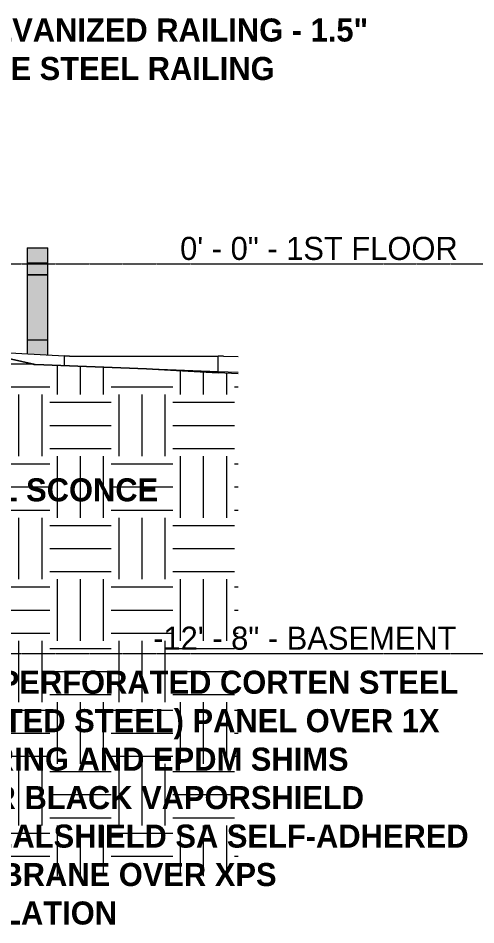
# Model space of a CAD drawing. Header units: inches. Extents: x 1822 to 8392, y -297 to 673.
# Drawn here: x 3986.2 to 4164.6, y -257.8 to 95.9 of the extents above; entities that cross this region are included whole.
import ezdxf

# ---------------------------------------------------------------- set-up
doc = ezdxf.new("R2010")
doc.units = ezdxf.units.IN
doc.header["$MEASUREMENT"] = 0
doc.linetypes.add('Grid Line 1_2_', pattern=[0.875, 0.5, -0.125, 0.125, -0.125])
for name, color, linetype, lineweight in [('0-1', 7, 'Continuous', 5), ('A-FLOR-LEVL', 51, 'Continuous', 9), ('A-FLOR-LEVL-4', 51, 'Grid Line 1_2_', 9), ('C-TOPO', 7, 'Continuous', 9), ('C-TOPO-1', 252, 'Continuous', 9), ('E-LITE-EQPM', 33, 'Continuous', 9), ('G-ANNO-TEXT-1', 231, 'Continuous', 9)]:
    doc.layers.add(name, color=color, linetype=linetype, lineweight=lineweight)
doc.styles.add('Century Gothic', font='ufonts.com_century-gothic.ttf', dxfattribs={"height": 9})
doc.styles.add('Century Gothic_B', font='GOTHICB.TTF', dxfattribs={"height": 9})
pattern_1 = [(0, (2870.5, 0), (24, 24), [24, -24]), (0, (2870.5, 9), (24, 24), [24, -24]), (0, (2870.5, 18), (24, 24), [24, -24]), (90, (2873.5, 21), (-24, 24), [24, -24]), (90, (2882.5, 21), (-24, 24), [24, -24]), (90, (2891.5, 21), (-24, 24), [24, -24])]

# ---------------------------------------------------------------- blocks, each defined once
blk = doc.blocks.new('CTR  - Topography_rvt-1-BUILDING ELEVATION - EAST')
at = {"layer": 'C-TOPO-1'}
h = blk.add_hatch(dxfattribs=at)
h.set_pattern_fill('FP_19', color=256, style=0, pattern_type=2)
h.set_pattern_definition(pattern_1)
h.paths.add_polyline_path([(3986.37, -238.8), (4064.23, -238.8), (4064.23, -42.48), (4036.2, -40.98), (3992.8, -39.25), (3973.95, -35.04), (3963.56, -35.26), (3963.56, -238.8), (3981.07, -238.8)], flags=0)
h = blk.add_hatch(dxfattribs=at)
h.set_pattern_fill('FP_19', color=256, style=0, pattern_type=2)
h.set_pattern_definition(pattern_1)
h.paths.add_polyline_path([(4064.23, -238.8), (4072.04, -238.8), (4072.04, -42.89), (4064.23, -42.48), (4064.23, -143.08)], flags=0)
at = {"layer": 'C-TOPO'}
for p, q in [((3968.08, -33.92), (4004.23, -35.89)), ((3992.8, -39.25), (3982.47, -36.94)), ((3982.47, -36.94), (3992.8, -39.25)), ((4004.17, -35.89), (4005.8, -35.89)), ((4004.17, -35.89), (4064.23, -36)), ((4004.23, -39.55), (4004.23, -35.89)), ((4004.23, -39.55), (4004.23, -35.89)), ((4006.2, -36), (4004.23, -35.89)), ((4006.2, -36), (4064.23, -36)), ((4064.23, -41.97), (4064.23, -36)), ((4066.2, -36), (4064.23, -36)), ((4064.23, -41.97), (4064.23, -36)), ((4066.2, -36), (4064.83, -36)), ((4066.2, -36), (4072.04, -36.1)), ((3991.9, -39.05), (4064.23, -41.97)), ((3992.32, -39.21), (3992.8, -39.25)), ((4036.2, -40.98), (3992.8, -39.25)), ((3992.8, -39.25), (4036.2, -40.98)), ((4064.23, -42.48), (4036.2, -40.98)), ((4036.2, -40.98), (4064.23, -42.48)), ((4064.23, -41.97), (4064.23, -42.48)), ((4064.23, -41.97), (4072.04, -42.25)), ((4064.23, -41.97), (4064.23, -42.48)), ((4072.04, -42.89), (4064.23, -42.48)), ((4072.04, -42.89), (4064.23, -42.48))]:
    blk.add_line(p, q, dxfattribs=at)
blk = doc.blocks.new('Pathway_Cooper_McGraw-Edison _BSC-BRC_Round - Pathway_Cooper_McGraw-Edison _BSC-BRC_Round-2028611-BUILDING ELEVATION - EAST')
at = {"layer": 'E-LITE-EQPM'}
for points in [[(3997.58, 0.28), (3997.72, 0.28), (3997.72, 6.28), (3989.72, 6.28), (3989.72, 0.28), (3997.18, 0.28)], [(3996.62, -4.22), (3997.72, -4.22), (3997.72, 0.28), (3989.72, 0.28), (3989.72, -4.22), (3996.54, -4.22)], [(3989.72, -29.72), (3997.72, -29.72), (3997.72, -4.22), (3989.72, -4.22), (3989.72, -29.41)]]:
    blk.add_hatch(color=256, dxfattribs=at).paths.add_polyline_path(points, flags=0)
for p, q in [((3989.72, 6.28), (3989.72, 0.28)), ((3989.72, 6.28), (3997.72, 6.28)), ((3997.72, 0.28), (3997.72, 6.28)), ((3997.72, 0.28), (3989.72, 0.28)), ((3989.72, 0.28), (3989.72, -4.22)), ((3989.72, 0.28), (3997.72, 0.28)), ((3997.72, -4.22), (3997.72, 0.28)), ((3997.72, -4.22), (3989.72, -4.22)), ((3989.72, -4.22), (3989.72, -29.72)), ((3989.72, -4.22), (3997.72, -4.22)), ((3997.72, -29.72), (3997.72, -4.22)), ((3997.72, -29.72), (3989.72, -29.72))]:
    blk.add_line(p, q, dxfattribs=at)
blk = doc.blocks.new('Pathway_Cooper_McGraw-Edison _BSC-BRC_Round - Pathway_Cooper_McGraw-Edison _BSC-BRC_Round-V12-BUILDING ELEVATION - EAST')
at = {"layer": 'E-LITE-EQPM'}
blk.add_hatch(color=256, dxfattribs=at).paths.add_polyline_path([(3997.72, -35.54), (3997.72, -29.72), (3989.72, -29.72), (3989.76, -35.1), (3997.62, -35.53)], flags=0)
for p, q in [((3989.72, -29.72), (3989.72, -35.1)), ((3997.72, -35.54), (3997.72, -29.72))]:
    blk.add_line(p, q, dxfattribs=at)

msp = doc.modelspace()

# ---------------------------------------------------------------- linework, layer by layer
at = {"layer": 'A-FLOR-LEVL-4'}
for p, q in [((1830.94838, 0), (4167.96446, 0)), ((1830.94838, -152), (4167.96446, -152))]:
    msp.add_line(p, q, dxfattribs=at)

# ---------------------------------------------------------------- block references
at = {"layer": '0-1'}
msp.add_blockref('CTR  - Topography_rvt-1-BUILDING ELEVATION - EAST', (0, 0), dxfattribs=at)
at = {"layer": 'E-LITE-EQPM'}
for name in ['Pathway_Cooper_McGraw-Edison _BSC-BRC_Round - Pathway_Cooper_McGraw-Edison _BSC-BRC_Round-2028611-BUILDING ELEVATION - EAST', 'Pathway_Cooper_McGraw-Edison _BSC-BRC_Round - Pathway_Cooper_McGraw-Edison _BSC-BRC_Round-V12-BUILDING ELEVATION - EAST']:
    msp.add_blockref(name, (0, 0), dxfattribs=at)

# ---------------------------------------------------------------- texts
at = {"layer": 'A-FLOR-LEVL', "char_height": 9, "attachment_point": 1, "style": 'Century Gothic'}
for s, insert, width in [('0\' - 0" - 1ST FLOOR', (4049.35127, 10.55078), 129.987), ('-12\' - 8" - BASEMENT', (4038.84418, -141.44922), 142.713)]:
    msp.add_mtext(s, dxfattribs=dict(at, insert=insert, width=width))
at = {"layer": 'G-ANNO-TEXT-1', "char_height": 9, "attachment_point": 1, "style": 'Century Gothic_B'}
for s, insert, width in [('GALVANIZED RAILING - 1.5"', (3958.47485, 95.7168), 203.01), ('TUBE STEEL RAILING', (3958.47485, 80.7168), 139.986), ('WALL SCONCE', (3951.20733, -83.60849), 108.171), ('(PP) PERFORATED CORTEN STEEL', (3951.20733, -158.64047), 232.098), ('(RUSTED STEEL) PANEL OVER 1X', (3951.20733, -173.64047), 226.038), ('FURRING AND EPDM SHIMS', (3951.20733, -188.64047), 197.859), ('OVER BLACK VAPORSHIELD', (3951.20733, -203.64047), 200.889), ('REVEALSHIELD SA SELF-ADHERED', (3951.20733, -218.64047), 237.552), ('MEMBRANE OVER XPS', (3951.20733, -233.64047), 162.711), ('INSULATION', (3951.20733, -248.64047), 87.264)]:
    msp.add_mtext(s, dxfattribs=dict(at, insert=insert, width=width))

doc.saveas('drawing.dxf')
